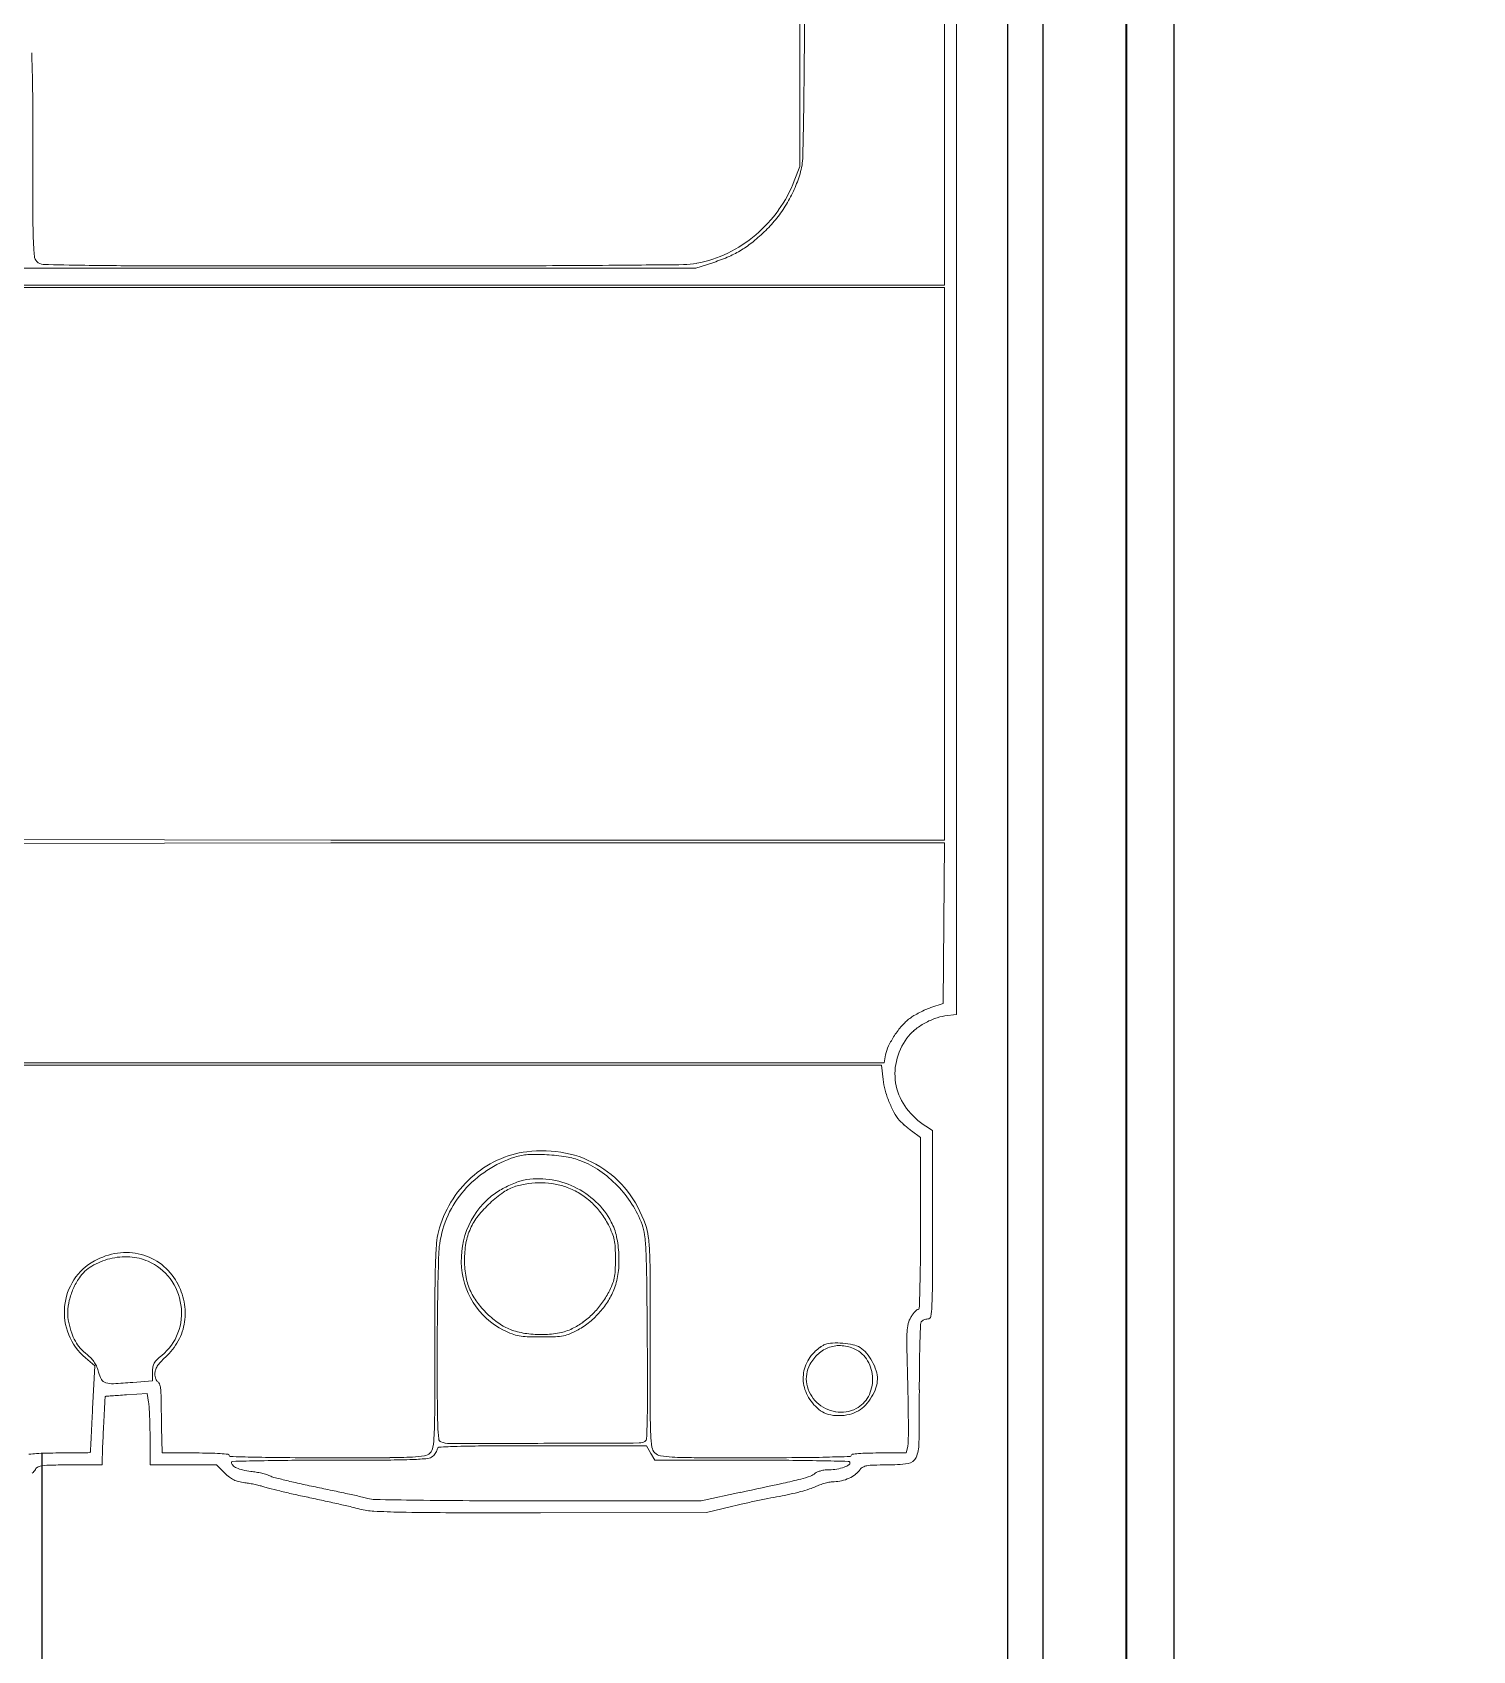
# Model space of a CAD drawing. Header units: millimetres. Extents: x 37984 to 70752, y 14140 to 37584.
# Drawn here: x 39846.5 to 39907.3, y 16538 to 16606.3 of the extents above; entities that cross this region are included whole.
import ezdxf

# ---------------------------------------------------------------- set-up
doc = ezdxf.new("R2010")
doc.units = ezdxf.units.MM
doc.set_wipeout_variables(frame=1)
doc.layers.add('! NO PLOT !', color=7, linetype='Continuous', true_color=0xff75dd, plot=False)
doc.layers.add('000-PI-Oprema', color=30, linetype='Continuous', lineweight=5)
doc.layers.add('000-PI-ORMAR', color=2, linetype='Continuous')

# ---------------------------------------------------------------- blocks, each defined once
blk = doc.blocks.new('poveznica montaznih ploca 2100mm')
at = {"layer": '! NO PLOT !'}
blk.add_line((59477.536, 55740.766), (59477.536, 53837.739), dxfattribs=at)
blk = doc.blocks.new('C10F3TM')
at = {"layer": '000-PI-Oprema'}
for p, q in [((44838.1, 8659.886), (44838.1, 8719.722)), ((44837.595, 8711.943), (44837.595, 8690.675)), ((44837.595, 8690.574), (44837.595, 8678.905)), ((44837.595, 8678.905), (44837.595, 8667.236)), ((44837.598, 8667.135), (44837.571, 8663.743)), ((44837.571, 8663.743), (44837.545, 8660.351)), ((44837.545, 8660.351), (44837.023, 8660.175)), ((44837.613, 8659.822), (44838.1, 8659.886)), ((44837.09, 8654.988), (44836.812, 8655.164)), ((44836.585, 8654.684), (44836.585, 8651.059)), ((44837.09, 8651.008), (44837.09, 8654.988)), ((44800.671, 8640.866), (44802.032, 8640.866)), ((44804.052, 8640.866), (44805.457, 8640.866)), ((44805.457, 8640.866), (44806.861, 8640.866)), ((44806.861, 8640.866), (44807.206, 8640.522)), ((44827.317, 8639.351), (44820.458, 8639.351)), ((44828.996, 8639.71), (44827.317, 8639.351)), ((44820.54, 8638.849), (44827.543, 8638.856)), ((44827.543, 8638.856), (44828.549, 8639.102))]:
    blk.add_line(p, q, dxfattribs=at)
for centre, radius, start, end in [((44838.666, 8655.849), 4.632, 113.81267, 117.25543), ((44837.898, 8657.588), 2.731, 108.69972, 113.81263), ((44837.861, 8657.958), 1.88, 97.55639, 111.23062), ((44838.38, 8656.621), 3.315, 111.23064, 120.17478), ((44625.002, 8651.059), 211.583, 359.56978, 359.99995), ((43956.064, 8651.009), 881.026, 359.832881, 359.999955), ((44782.717, 8649.874), 53.863, 358.3801, 359.56977), ((44691.896, 8652.443), 144.721, 358.03526, 358.38018), ((44818.248, 8648.494), 18.838, 357.17859, 359.83287), ((44836.482, 8647.483), 0.0493, 270.00003, 358.03525), ((44833.509, 8647.742), 3.558, 350.11031, 357.1786), ((44837.083, 8646.659), 0.998, 130.83378, 137.21694), ((44836.482, 8647.354), 0.079, 89.99989, 130.83377), ((44980.294, 8641.912), 143.793, 178.05295, 178.36762), ((44836.79, 8646.791), 0.207, 147.0885, 178.05294), ((44836.771, 8646.803), 0.184, 126.263, 147.08843), ((44836.894, 8646.635), 0.392, 114.44397, 126.26299), ((44836.913, 8646.593), 0.438, 103.17379, 114.44394), ((44836.894, 8646.673), 0.356, 89.99999, 103.1738), ((44836.894, 8647.152), 0.123, 270.00002, 350.11025), ((44889.207, 8644.508), 52.669, 178.36765, 179.36162), ((44931.663, 8644.035), 95.129, 179.36155, 180.00006), ((44674.389, 8644.035), 162.146, 359.19647, 359.99999), ((44835.024, 8641.782), 1.495, 336.55793, 359.19651), ((44798.802, 8640.896), 0.463, 305.75172, 331.84502), ((44799.416, 8640.568), 0.233, 114.01602, 151.84509), ((44799.605, 8640.142), 0.699, 97.33993, 114.01605), ((44799.914, 8637.743), 3.118, 90.76767, 97.33999), ((44800.671, 8581.248), 59.618, 89.99998, 90.76774), ((44807.524, 8640.98), 0.0367, 91.32826, 180.00005), ((44807.666, 8640.98), 0.179, 180.00004, 226.1265), ((44807.954, 8641.279), 0.594, 226.12655, 245.00441), ((44808.223, 8641.856), 1.231, 245.0044, 257.69344), ((44808.7, 8644.042), 3.468, 257.69333, 263.55204), ((44832.734, 8639.253), 1.412, 97.42467, 104.52044), ((44832.724, 8639.335), 1.329, 89.99998, 97.42475), ((44832.724, 8642.697), 2.033, 270, 279.37363), ((44832.776, 8642.381), 1.712, 279.37363, 290.03464), ((44833.023, 8641.703), 0.991, 290.03467, 303.6904), ((44833.532, 8640.943), 0.0744, 31.71745, 88.69449), ((44833.531, 8640.942), 0.0762, 303.69039, 31.71753), ((44833.32, 8641.167), 0.87, 306.8077, 324.99157), ((44834.32, 8640.466), 0.352, 118.9786, 144.99159), ((44834.409, 8640.305), 0.535, 99.98694, 118.97861), ((44834.637, 8639.013), 1.847, 91.29069, 99.98699), ((44835.161, 8615.772), 25.094, 90, 91.29075), ((44835.161, 8647.106), 6.24, 270.00004, 278.3004), ((44808.704, 8642.02), 2.119, 225.00004, 232.02276), ((44808.019, 8641.142), 1.005, 232.02272, 244.28811), ((44808.03, 8641.166), 1.032, 244.28807, 256.36537), ((44808.334, 8642.418), 2.32, 256.36537, 262.95509), ((44807.519, 8635.821), 4.327, 80.09941, 82.95512), ((44807.257, 8634.324), 5.847, 77.82066, 80.09935), ((44807.904, 8636.996), 3.622, 79.94425, 83.55198), ((44807.363, 8634.812), 5.348, 75.51098, 77.82061), ((44807.816, 8636.505), 4.122, 76.66959, 79.94417), ((44808.303, 8638.45), 1.59, 69.81004, 75.51094), ((44807.926, 8636.968), 3.646, 73.35241, 76.6696), ((44808.735, 8639.674), 0.821, 63.32224, 73.35244), ((44809.498, 8641.191), 0.876, 243.32227, 255.55361), ((44818.821, 8677.384), 38.251, 255.55366, 256.36106), ((44817.289, 8671.068), 31.752, 256.36107, 257.52301), ((44820.633, 8686.182), 47.231, 257.52299, 258.38586), ((44719.779, 9150.254), 522.096, 282.07488, 282.2761), ((44826.275, 8660.836), 21.225, 282.27609, 284.32883), ((44830.196, 8645.486), 5.382, 284.32875, 288.87355), ((44831.748, 8640.946), 0.584, 288.87353, 312.14469), ((44832.35, 8640.281), 0.313, 111.96136, 132.14475), ((44832.996, 8638.172), 1.969, 109.61701, 115.78742), ((44832.68, 8639.461), 1.197, 104.52035, 111.96138), ((44833.295, 8637.333), 2.86, 104.95236, 109.61697), ((44833.242, 8637.533), 2.654, 100.20199, 104.95227), ((44832.943, 8639.194), 0.965, 90.09906, 100.20201), ((44832.939, 8641.505), 1.345, 270.09907, 283.53373), ((44832.864, 8641.819), 1.668, 283.53374, 294.96645), ((44832.916, 8641.706), 1.544, 294.96647, 306.80767), ((44809.496, 8641.694), 1.867, 249.81006, 256.07368), ((44820.164, 8684.717), 46.192, 256.07369, 256.68514), ((44819.561, 8682.17), 43.575, 256.6852, 257.45846), ((44823.061, 8697.902), 59.692, 257.45841, 258.06918), ((44790.387, 8543.268), 98.356, 77.68464, 78.06921), ((44786.322, 8519.241), 123.199, 78.05189, 78.38581), ((44790.404, 8543.344), 98.279, 77.29995, 77.68475), ((44793.118, 8551.358), 90.371, 77.63058, 78.05182), ((44792.007, 8546.289), 95.56, 77.29643, 77.63058), ((44812.157, 8635.675), 3.932, 73.9165, 77.29648), ((44813.574, 8640.592), 1.186, 253.91648, 268.95334), ((44821.318, 9064.414), 425.079, 268.95331, 269.19166), ((44818.543, 8867.76), 228.405, 269.19156, 269.74893), ((44820.458, 9304.363), 665.012, 269.748846, 270.000031), ((44839.862, 8590.534), 49.871, 101.90446, 102.56611), ((44839.968, 8590.03), 50.386, 101.24398, 101.90449), ((44835.211, 8613.961), 25.987, 100.15996, 101.24399), ((44828.776, 8649.865), 10.49, 280.15996, 282.62564), ((44828.66, 8650.385), 11.022, 282.62565, 285.00151), ((44828.992, 8649.145), 9.738, 285.00149, 287.37139), ((44831.375, 8641.529), 1.758, 287.37141, 295.78736), ((44792.703, 8553.542), 87.825, 76.92416, 77.30002), ((44809.599, 8626.287), 13.143, 75.39601, 76.92418), ((44813.66, 8641.876), 2.966, 255.39603, 266.8788), ((44815.318, 8672.277), 33.412, 266.87885, 268.82434), ((44816.709, 8740.056), 101.205, 268.82436, 269.90609), ((44819.093, 10195.459), 1556.611, 269.906132, 270.053268), ((44834.072, 8616.508), 23.259, 102.56617, 103.7366)]:
    blk.add_arc(centre, radius, start, end, dxfattribs=at)
at = {"ltscale": 0.25}
blk.add_wipeout([(44735.199, 8798.188), (44835.975, 8798.188), (44835.975, 8641.371), (44735.199, 8641.371)], dxfattribs=at).dxf.layer = '000-PI-Oprema'
at = {"layer": '000-PI-Oprema'}
for p, q in [((44831.51, 8714.608), (44831.483, 8695.676)), ((44831.483, 8695.676), (44831.255, 8695.078)), ((44785.766, 8691.382), (44806.434, 8691.382)), ((44806.434, 8691.382), (44827.103, 8691.382)), ((44827.103, 8691.382), (44827.855, 8691.635)), ((44785.681, 8690.574), (44837.595, 8690.574)), ((44811.68, 8690.675), (44785.766, 8690.675)), ((44837.595, 8690.675), (44811.68, 8690.675)), ((44811.68, 8667.236), (44785.412, 8667.286)), ((44785.412, 8667.084), (44811.682, 8667.135)), ((44837.595, 8667.236), (44811.68, 8667.236)), ((44811.682, 8667.135), (44837.598, 8667.135)), ((44804.197, 8657.84), (44773.348, 8657.84)), ((44773.381, 8657.739), (44804.16, 8657.739)), ((44804.16, 8657.739), (44834.94, 8657.739)), ((44835.047, 8657.84), (44804.197, 8657.84)), ((44834.94, 8657.739), (44835.003, 8657.132)), ((44835.11, 8658.175), (44835.047, 8657.84)), ((44836.206, 8654.969), (44836.585, 8654.684)), ((44801.319, 8645.391), (44801.724, 8645.044)), ((44801.724, 8645.044), (44801.628, 8643.233)), ((44804.154, 8644.799), (44804.154, 8644.421)), ((44804.154, 8644.421), (44803.318, 8644.351)), ((44803.055, 8643.827), (44803.927, 8643.886)), ((44803.927, 8643.886), (44803.989, 8643.513)), ((44804.558, 8641.371), (44804.539, 8642.457)), ((44804.051, 8642.003), (44804.052, 8640.866)), ((44805.972, 8641.371), (44804.558, 8641.371)), ((44820.597, 8641.674), (44825.017, 8641.673)), ((44825.017, 8641.673), (44825.189, 8641.371)), ((44825.189, 8641.371), (44825.361, 8641.068)), ((44835.975, 8641.371), (44834.815, 8641.371)), ((44836.043, 8641.642), (44835.975, 8641.371)), ((44802.032, 8640.866), (44802.035, 8641.195)), ((44825.361, 8641.068), (44829.451, 8641.068))]:
    blk.add_line(p, q, dxfattribs=at)
for centre, radius, start, end in [((44314.481, 8704.928), 517.218, 359.30295, 359.79593), ((44719.143, 8697.549), 79.964, 1.43155, 2.09939), ((44736.11, 8697.972), 62.991, 0.24355, 1.43163), ((44433.417, 8696.686), 365.688, 359.9202, 0.24358), ((44625.777, 8701.141), 205.899, 358.59862, 359.30289), ((45502.02, 8695.197), 702.917, 179.920201, 180.128299), ((44828.827, 8696.174), 2.788, 343.31506, 358.59859), ((44826.32, 8696.925), 5.405, 335.87636, 343.31509), ((44826.176, 8697.013), 5.435, 324.34137, 339.15048), ((44825.999, 8697.069), 5.757, 328.78158, 335.87642), ((44826.023, 8697.055), 5.729, 321.6698, 328.78159), ((44831.515, 8693.696), 32.41, 180.12827, 182.0733), ((44825.854, 8697.243), 5.831, 310.29238, 324.34133), ((44826.379, 8696.773), 5.275, 314.10355, 321.6698), ((44825.923, 8697.162), 5.724, 296.10866, 310.29231), ((44823.842, 8699.391), 8.92, 309.4896, 314.10358), ((44809.862, 8692.912), 10.742, 182.07323, 185.42135), ((44799.559, 8691.934), 0.393, 185.42128, 222.14475), ((44826.24, 8696.517), 5.005, 280.42333, 296.10861), ((44825.322, 8699.181), 7.96, 288.55631, 293.55492), ((44826.817, 8695.752), 4.219, 293.5549, 301.59433), ((44826.748, 8695.864), 4.35, 301.59438, 309.48959), ((44799.551, 8691.927), 0.383, 222.14469, 268.47859), ((44803.138, 8826.968), 135.471, 268.4786, 269.21978), ((44804.558, 8931.299), 239.812, 269.21984, 269.94979), ((44812.988, 18557.951), 9866.467, 269.9498267, 270.0000178), ((44812.994, 11889.491), 3198.007, 269.999951, 270.111105), ((44817.794, 9413.976), 722.488, 270.111082, 270.446376), ((44814.787, 9799.901), 1108.425, 270.44642, 270.609598), ((44826.544, 8694.859), 3.321, 270.60957, 280.42338), ((44837.272, 8658.215), 1.886, 120.72743, 127.3341), ((44838.587, 8656.001), 4.461, 117.25549, 120.72735), ((44838.797, 8656.8), 3.972, 138.98339, 146.50568), ((44837.471, 8657.953), 2.214, 127.33415, 138.98334), ((44837.29, 8657.977), 1.573, 129.18939, 144.65817), ((44838.342, 8656.686), 3.239, 120.17481, 129.18943), ((44836.581, 8657.9), 1.496, 154.1031, 169.37476), ((44838.663, 8656.889), 3.811, 146.50569, 154.10308), ((44838.274, 8657.279), 2.78, 144.65812, 166.99141), ((44837.868, 8657.373), 2.363, 166.99141, 192.21586), ((44837.666, 8657.41), 2.677, 185.96693, 195.53733), ((44839.444, 8657.905), 4.522, 195.53738, 201.99978), ((44837.952, 8657.391), 2.449, 192.2159, 216.92059), ((44839.337, 8657.861), 4.407, 201.99984, 208.51537), ((44837.37, 8656.793), 2.169, 208.51536, 219.58957), ((44838.474, 8657.784), 3.103, 216.92059, 237.611), ((44836.338, 8655.94), 0.83, 219.58949, 227.03372), ((44839.216, 8659.029), 5.052, 227.03365, 228.99151), ((44839.643, 8659.521), 5.703, 228.99149, 230.97112), ((44839.576, 8659.438), 5.597, 230.97104, 232.97886), ((44820.61, 8649.676), 4.474, 115.06772, 132.10742), ((44821.103, 8648.939), 5.193, 108.44831, 123.01685), ((44820.477, 8649.963), 4.158, 97.06562, 115.06774), ((44820.097, 8651.956), 2.013, 92.51012, 108.44836), ((44820.602, 8648.952), 5.177, 78.94099, 97.06564), ((44820.361, 8645.934), 8.041, 86.81663, 92.5102), ((44820.356, 8645.85), 8.124, 81.03862, 86.8167), ((44820.754, 8649.73), 4.384, 58.41114, 78.94105), ((44821.146, 8650.858), 3.054, 69.04529, 81.03871), ((44820.878, 8650.157), 3.805, 55.27884, 69.04534), ((44820.703, 8649.574), 4.612, 132.10739, 148.87151), ((44820.766, 8649.458), 4.574, 123.0168, 139.04033), ((44820.469, 8649.742), 3.209, 82.28826, 101.62177), ((44820.252, 8649.254), 4.903, 43.89602, 55.27888), ((44820.785, 8649.78), 4.325, 37.72376, 58.41121), ((44820.626, 8649.58), 4.389, 139.04024, 155.42841), ((44820.527, 8649.626), 3.308, 120.95272, 151.96172), ((44821.744, 8648.355), 4.885, 124.52339, 133.06773), ((44820.63, 8649.452), 3.51, 116.41444, 120.95282), ((44820.042, 8650.83), 1.881, 107.09879, 124.52339), ((44821.317, 8648.071), 5.052, 112.96025, 116.41446), ((44821.171, 8648.415), 4.678, 109.45177, 112.96029), ((44820.445, 8649.519), 3.253, 97.40709, 107.09874), ((44820.144, 8651.323), 1.594, 101.62182, 109.45179), ((44820.519, 8648.953), 3.823, 88.82156, 97.4071), ((44820.521, 8649.048), 3.728, 80.13354, 88.82161), ((44820.417, 8649.356), 3.598, 64.54599, 82.2882), ((44820.672, 8649.92), 2.843, 69.48676, 80.13359), ((44820.63, 8649.807), 2.963, 58.16815, 69.48678), ((44820.419, 8649.36), 3.594, 46.79208, 64.54591), ((44820.452, 8649.521), 3.301, 47.7292, 58.16814), ((44820.133, 8649.14), 5.068, 32.69637, 43.89611), ((44820.3, 8649.405), 4.937, 18.99135, 37.72375), ((44820.778, 8649.529), 4.699, 148.87146, 165.40076), ((44821.84, 8648.253), 5.024, 133.06773, 141.5608), ((44820.404, 8649.467), 3.373, 37.40407, 47.72911), ((44820.693, 8649.652), 3.193, 27.39098, 46.79206), ((44820.622, 8649.454), 4.487, 20.42507, 32.6964), ((44820.639, 8649.573), 4.403, 155.42836, 171.77549), ((44820.719, 8649.523), 3.525, 151.96166, 181.52575), ((44819.857, 8649.827), 2.493, 141.56084, 155.9075), ((44820.474, 8649.521), 3.284, 26.87065, 37.40404), ((44819.084, 8648.817), 4.842, 22.24087, 26.87065), ((44821.33, 8649.982), 2.475, 12.27293, 27.39103), ((44823.024, 8650.348), 1.924, 6.93485, 20.42501), ((44822.505, 8650.164), 2.606, 7.73393, 18.99128), ((44834.529, 8648.827), 18.433, 175.65013, 178.17746), ((44818.909, 8650.016), 2.769, 165.40076, 175.65009), ((44821.432, 8649.513), 4.103, 170.03452, 180.19739), ((44819.994, 8649.765), 2.644, 155.9075, 170.03453), ((44822.094, 8650.048), 1.591, 11.62425, 22.24089), ((44821.669, 8649.96), 2.024, 2.53991, 11.62433), ((44819.301, 8649.541), 4.551, 2.69015, 12.27289), ((44816.054, 8649.501), 8.945, 2.62076, 6.93485), ((44818.241, 8649.585), 6.909, 2.29726, 7.73384), ((44802.99, 8646.947), 2.702, 103.63239, 121.08616), ((44803.111, 8646.885), 2.954, 98.33825, 118.53164), ((44803.031, 8646.781), 2.873, 86.71511, 103.6324), ((44803.046, 8647.334), 2.499, 75.45004, 98.33825), ((44803.066, 8647.396), 2.257, 66.44372, 86.7151), ((44803.075, 8647.45), 2.38, 51.91189, 75.45), ((44937.347, 8645.821), 121.169, 178.14106, 178.68927), ((44820.324, 8649.619), 4.085, 171.77554, 178.14107), ((44812.831, 8649.573), 10.871, 357.33773, 359.90539), ((44812.935, 8649.573), 10.767, 359.90541, 2.53999), ((44819.216, 8649.537), 4.637, 353.17559, 2.69016), ((44791.755, 8648.389), 33.27, 0.6505, 2.62074), ((44795.416, 8648.669), 29.753, 0.14319, 2.29722), ((44802.846, 8647.372), 2.399, 118.53159, 146.99262), ((44802.482, 8647.791), 1.717, 121.08611, 145.6023), ((44803.044, 8647.345), 2.313, 36.79044, 66.44378), ((44802.991, 8647.341), 2.518, 29.34572, 51.9119), ((44864.194, 8647.883), 48.113, 178.17744, 179.6992), ((44820.634, 8649.521), 3.441, 181.52577, 211.51935), ((44821.346, 8649.512), 4.018, 180.19739, 190.44879), ((44821.617, 8649.164), 2.075, 348.58093, 357.33765), ((44821.027, 8649.32), 2.813, 339.34069, 353.17568), ((44802.923, 8647.322), 2.491, 146.99254, 174.6652), ((44803.34, 8647.17), 2.774, 155.88099, 166.59025), ((44803.483, 8647.106), 2.93, 145.6023, 155.88091), ((44802.944, 8647.27), 2.438, 8.28325, 36.79054), ((44802.73, 8647.195), 2.817, 11.37391, 29.34573), ((44926.016, 8646.08), 109.835, 178.6892, 179.41112), ((44819.669, 8649.203), 2.312, 190.44879, 205.95454), ((44820.296, 8649.508), 3.01, 205.95451, 217.5054), ((44820.049, 8649.93), 3.806, 323.76095, 332.33504), ((44820.766, 8649.419), 3.092, 328.58067, 339.3407), ((44820.147, 8649.879), 3.697, 332.33508, 337.82869), ((44822.177, 8649.051), 1.504, 337.82869, 348.58094), ((44204.648, 8641.723), 620.415, 0.41625, 0.650475), ((44046.961, 8646.798), 778.21, 359.94084, 0.143208), ((44802.972, 8647.318), 2.54, 174.66516, 202.02495), ((44803.07, 8647.234), 2.496, 166.59023, 177.87387), ((44802.988, 8647.276), 2.393, 339.46122, 8.28324), ((44803.1, 8647.269), 2.44, 351.35447, 11.37388), ((45252.098, 8645.846), 436.023, 179.69911, 180.00003), ((44820.355, 8649.35), 3.113, 211.51942, 243.84617), ((44821.071, 8650.103), 3.986, 217.5054, 226.8621), ((44820.151, 8649.855), 3.68, 314.96715, 323.76095), ((44820.397, 8649.644), 3.524, 318.82543, 328.58067), ((44802.319, 8647.262), 1.745, 177.87381, 192.63156), ((44804.94, 8647.849), 4.43, 192.63158, 198.64969), ((44803.129, 8647.265), 2.41, 331.19654, 351.35446), ((44970.771, 8645.62), 154.593, 179.4111, 179.96985), ((44820.929, 8649.952), 3.779, 226.86213, 236.43503), ((44820.041, 8648.613), 2.173, 236.43511, 250.92261), ((44820.553, 8649.347), 3.031, 295.90885, 305.96261), ((44820.498, 8649.504), 3.353, 298.98163, 309.15045), ((44820.271, 8649.735), 3.511, 305.96263, 314.96718), ((44820.353, 8649.683), 3.583, 309.15052, 318.82546), ((44837.975, 8646.38), 1.962, 166.72672, 177.2082), ((44836.976, 8646.616), 0.935, 148.48138, 166.72674), ((44837.711, 8646.165), 1.797, 143.64859, 148.48134), ((44837.252, 8646.503), 1.227, 137.21686, 143.64857), ((44802.966, 8647.315), 2.533, 202.02499, 229.43765), ((44802.571, 8647.05), 1.93, 198.64975, 209.84925), ((44803.167, 8647.209), 2.202, 308.78615, 339.46116), ((44820.883, 8650.426), 4.312, 243.84617, 249.02964), ((44820.392, 8649.627), 3.246, 250.92263, 262.37751), ((44819.915, 8647.899), 1.606, 249.0296, 259.86463), ((44820.064, 8648.735), 2.455, 259.8646, 268.07753), ((44820.556, 8650.854), 4.484, 262.37743, 271.36802), ((44820.571, 8663.844), 17.573, 268.07762, 269.99996), ((44820.571, 8665.944), 19.673, 270.00003, 271.7647), ((44820.563, 8650.58), 4.209, 271.36797, 280.58784), ((44821.113, 8648.37), 2.09, 271.76469, 280.93353), ((44820.944, 8648.541), 2.135, 280.58784, 295.90879), ((44821.265, 8647.582), 1.288, 280.9335, 293.60494), ((44820.151, 8650.13), 4.068, 293.60496, 298.98152), ((44346.698, 8642.755), 478.361, 0.14833, 0.41625), ((44844.762, 8646.049), 8.757, 177.20819, 181.20703), ((44802.358, 8646.927), 1.684, 209.84927, 221.98531), ((44803.115, 8647.609), 2.703, 221.98536, 230.50178), ((44800.193, 8644.065), 1.89, 43.10607, 50.50176), ((44806.52, 8643.038), 3.149, 128.78612, 133.8381), ((44802.878, 8647.403), 2.697, 312.66884, 331.19656), ((43897.946, 8645.846), 918.13, 359.829236, 359.999977), ((45344.59, 8645.423), 528.411, 179.96986, 180.20913), ((45830.588, 8644.957), 1005.419, 179.94088, 180.102912), ((44833.25, 8644.468), 1.632, 132.15153, 157.54103), ((44833.412, 8644.293), 1.704, 131.91934, 151.37663), ((44833.495, 8644.197), 1.997, 128.32384, 132.15153), ((44833.633, 8644.023), 2.219, 124.78694, 128.32387), ((44833.178, 8644.554), 1.353, 108.79153, 131.91932), ((44833.481, 8644.241), 1.953, 121.20281, 124.78694), ((44832.689, 8645.549), 0.425, 110.08017, 121.20286), ((44832.925, 8644.905), 1.11, 92.87341, 110.08016), ((44833.166, 8644.589), 1.317, 85.29768, 108.79157), ((44833.031, 8642.791), 3.227, 85.11076, 92.87343), ((44833.146, 8644.346), 1.56, 64.61416, 85.29775), ((44833.032, 8642.81), 3.208, 77.36567, 85.11072), ((44833.52, 8644.984), 0.98, 58.62802, 77.36565), ((44833.289, 8644.648), 1.226, 30.02843, 64.6142), ((44833.447, 8644.864), 1.12, 40.16135, 58.62805), ((44832.669, 8644.208), 2.137, 28.7735, 40.16139), ((45074.645, 8650.893), 238.691, 181.20702, 181.57211), ((44800.661, 8644.502), 1.25, 33.02315, 43.10597), ((44800.73, 8644.547), 1.167, 22.5487, 33.0231), ((44800.486, 8644.446), 1.432, 13.56316, 22.54872), ((44802.968, 8645.045), 1.122, 193.56317, 210.26778), ((44805.432, 8644.799), 1.278, 170.46941, 179.99999), ((44804.638, 8644.932), 0.474, 150.47183, 170.4694), ((44804.775, 8644.854), 0.631, 133.83808, 150.4718), ((44804.779, 8644.712), 0.524, 162.08056, 179.99999), ((44804.938, 8644.66), 0.691, 147.5162, 162.08063), ((44805.36, 8644.392), 1.192, 136.88674, 147.51619), ((44807.501, 8642.387), 4.125, 132.66887, 136.88674), ((44833.115, 8644.524), 1.485, 157.54096, 184.78643), ((44833.02, 8644.508), 1.257, 151.37667, 190.62652), ((44832.999, 8644.48), 1.562, 1.17775, 30.02842), ((44832.652, 8644.199), 2.157, 17.42495, 28.77352), ((44833.575, 8644.488), 1.19, 359.71352, 17.42497), ((44802.27, 8644.637), 0.314, 210.26769, 253.34955), ((44802.461, 8645.273), 0.978, 253.34955, 272.87942), ((44801.271, 8668.917), 24.652, 272.87947, 274.76171), ((44804.98, 8644.712), 0.725, 180.00006, 189.12405), ((44804.802, 8644.683), 0.545, 189.12409, 200.4338), ((44804.652, 8644.628), 0.385, 200.43392, 213.59151), ((44804.408, 8644.465), 0.0925, 213.59154, 251.5651), ((44804.352, 8644.298), 0.0845, 26.93273, 71.56503), ((44803.859, 8644.047), 0.638, 16.87435, 26.93269), ((44803.611, 8643.972), 0.897, 7.88774, 16.87422), ((44803.18, 8643.912), 1.332, 1.20416, 7.88776), ((44833.21, 8644.532), 1.58, 184.78642, 211.05864), ((44833.188, 8644.539), 1.428, 190.62655, 226.28877), ((44833.007, 8644.48), 1.554, 332.2386, 1.17769), ((44832.707, 8644.825), 2.115, 329.03655, 340.67134), ((44833.67, 8644.488), 1.095, 340.67132, 359.71352), ((44753.321, 8642.074), 82.754, 0.9132, 1.5721), ((47742.644, 8487.611), 2944.63, 176.960893, 176.982437), ((44802.196, 8643.726), 0.0409, 130.07778, 176.96084), ((44802.184, 8643.74), 0.0219, 94.57214, 130.07799), ((44824.98, 8358.665), 286.008, 94.52105, 94.57192), ((44805.551, 8604.377), 39.528, 94.10761, 94.52106), ((44808.15, 8568.186), 75.812, 93.85365, 94.10759), ((44801.927, 8643.172), 2.089, 3.52397, 9.38817), ((44707.228, 8641.895), 97.305, 1.07465, 1.20414), ((44034.043, 8629.267), 770.609, 1.046457, 1.074646), ((44842.323, 8643.59), 26.141, 180.20914, 182.33842), ((44777.693, 8643.871), 47.364, 358.68472, 0.14827), ((44833.529, 8644.724), 1.954, 211.05863, 233.46933), ((44833.245, 8644.599), 1.51, 226.28883, 260.74735), ((44833.311, 8644.32), 1.21, 297.34439, 332.23855), ((44833.327, 8644.244), 1.266, 300.28632, 317.50401), ((44832.667, 8644.85), 2.162, 317.5041, 329.03648), ((44784.376, 8642.569), 51.695, 359.97581, 0.91316), ((41637.316, 8811.313), 3168.772, 356.946841, 356.959446), ((44784.707, 8642.111), 19.342, 2.3819, 3.52391), ((44782.754, 8642.03), 21.297, 1.17115, 2.38192), ((43947.89, 8627.694), 856.776, 1.017074, 1.046409), ((43900.313, 8626.85), 904.361, 0.988883, 1.017073), ((44792.818, 8643.179), 23.253, 357.41443, 359.82924), ((44781.855, 8643.775), 43.201, 357.63068, 358.68469), ((44849.583, 8643.195), 24.412, 180.10299, 182.46211), ((44832.913, 8643.893), 0.919, 233.46931, 256.34799), ((44833.134, 8644.803), 1.856, 256.34796, 269.86895), ((44833.226, 8644.483), 1.394, 260.74738, 297.34443), ((44833.135, 8644.937), 1.99, 269.86894, 282.98199), ((44833.273, 8644.338), 1.374, 282.98201, 300.28629), ((43161.927, 8729.994), 1641.994, 356.926186, 356.946813), ((45005.856, 8631.881), 204.042, 176.98236, 177.25715), ((44780.287, 8641.98), 23.764, 0.05602, 1.17121), ((44811.294, 8642.345), 4.759, 351.14741, 357.41446), ((44826.984, 8642.964), 10.79, 182.33847, 185.32501), ((44830.126, 8642.359), 4.937, 182.46216, 188.63715), ((44759.331, 8642.58), 76.741, 359.44346, 359.97585), ((44799.981, 8631.882), 9.491, 94.39871, 96.30158), ((44799.85, 8633.585), 7.782, 91.35076, 94.39871), ((44800.213, 8618.193), 23.178, 89.99998, 91.35077), ((44800.213, 8711.266), 69.895, 269.99999, 270.41297), ((44800.462, 8676.799), 35.427, 270.41299, 271.09962), ((44796.165, 8900.597), 259.266, 271.09974, 271.18294), ((44801.518, 8641.398), 0.0114, 271.18315, 354.54647), ((44801.037, 8641.444), 0.494, 354.54633, 356.92448), ((28259.283, 9530.259), 16566.11, 356.9243607, 356.9261941), ((44813.738, 8641.085), 11.703, 177.25713, 179.46226), ((44805.972, 8614.039), 27.332, 88.7608, 89.99998), ((44806.369, 8632.409), 8.958, 85.91442, 88.76073), ((44806.186, 8629.838), 11.536, 84.22738, 85.91437), ((44815.565, 8641.68), 0.436, 279.1609, 315.00003), ((44815.565, 8641.68), 0.436, 315.00001, 351.14745), ((44815.503, 8641.771), 0.725, 320.47847, 328.6344), ((44815.607, 8641.708), 0.604, 328.63426, 337.29806), ((44816.011, 8641.539), 0.165, 337.29807, 359.99998), ((44816.255, 8641.539), 0.0788, 92.85186, 180), ((44816.39, 8641.976), 0.149, 185.32508, 249.00636), ((44818.255, 8601.4), 40.267, 91.75268, 92.85183), ((44816.696, 8642.775), 1.005, 249.00635, 270.07587), ((44813.399, 11135.007), 2493.239, 270.075809, 270.167253), ((44818.413, 8596.225), 45.445, 90.23226, 91.75264), ((44820.515, 8077.921), 563.753, 89.99167, 90.23231), ((44809.861, 12347.769), 3706.006, 270.167207, 270.229545), ((44824.707, 8642.239), 0.446, 270.22949, 302.38706), ((44824.861, 8641.996), 0.158, 302.38708, 357.63062), ((44825.68, 8641.683), 0.439, 188.63715, 225.00004), ((44825.68, 8641.684), 0.44, 224.99996, 260.44294), ((44834.568, 8634.484), 6.886, 94.97795, 97.29354), ((44834.504, 8635.211), 6.156, 91.5638, 94.97792), ((44834.815, 8623.836), 17.535, 90.00004, 91.56374), ((44835.244, 8641.842), 0.823, 345.91067, 359.44354), ((44807.342, 8641.27), 0.045, 359.99996, 84.22739), ((44807.435, 8641.27), 0.0483, 180.00006, 268.3568), ((44814.21, 8877.452), 236.327, 268.35686, 268.60277), ((44822.069, 8013.694), 627.491, 91.221039, 91.328296), ((44810.21, 8713.462), 72.288, 268.60277, 269.61942), ((44810.813, 8541.821), 99.244, 90.44778, 91.22104), ((44811.529, 8911.94), 270.771, 269.61935, 270.00003), ((44811.647, 8435.062), 206.006, 89.99997, 90.44779), ((44811.528, 9496.817), 855.648, 270.000046, 270.177434), ((44811.647, 9270.577), 629.509, 270.000012, 270.221861), ((44813.965, 8672.038), 30.965, 270.22192, 272.20407), ((44814.11, 8663.142), 21.968, 270.17743, 272.66305), ((44814.923, 8645.66), 4.467, 272.663, 279.16089), ((44814.75, 8651.633), 10.545, 272.20413, 275.54699), ((44815.732, 8641.522), 0.387, 275.547, 312.14471), ((44815.519, 8641.758), 0.704, 312.14471, 320.47849), ((44826.296, 8645.339), 4.147, 260.44286, 267.25767), ((44827.091, 8661.954), 20.781, 267.25765, 269.81821), ((44829.614, 9457.127), 815.958, 269.818237, 269.999979), ((44829.452, 8442.058), 199.01, 89.54741, 90.00004), ((44829.614, 8898.391), 257.222, 269.99997, 270.39072), ((44830.209, 8537.891), 103.174, 88.80746, 89.54749), ((44830.898, 8710.037), 68.864, 270.39069, 271.43209), ((44819.924, 8043.82), 597.352, 88.694477, 88.807464), ((44827.126, 8860.939), 219.812, 271.43206, 271.68989), ((44833.607, 8641.27), 0.0482, 271.68985, 359.99995), ((44833.699, 8641.27), 0.0442, 97.29359, 180.00001), ((44835.999, 8641.359), 0.432, 278.30043, 336.558)]:
    blk.add_arc(centre, radius, start, end, dxfattribs=at)
blk = doc.blocks.new('800mm bez ploce')
at = {"layer": '000-PI-ORMAR'}
for p, q in [((47920.01, 47274.566), (47920.01, 45290.066)), ((47921.51, 47274.566), (47921.51, 45290.066)), ((47921.522, 45290.066), (47921.522, 47274.566))]:
    blk.add_line(p, q, dxfattribs=at)

msp = doc.modelspace()

# ---------------------------------------------------------------- block references
at = {"layer": '! NO PLOT !'}
msp.add_blockref('poveznica montaznih ploca 2100mm', (-19630.642, -39031.862), dxfattribs=at)

# ---------------------------------------------------------------- next in the draw order: block references
at = {"layer": '000-PI-Oprema'}
msp.add_blockref('C10F3TM', (-4952.584, 7904.981), dxfattribs=at)

# ---------------------------------------------------------------- next in the draw order: wipeouts: each hides what was drawn before it
msp.add_wipeout([(39892.684, 16761.473), (40283.172, 16761.473), (40282.684, 14778.973), (39892.672, 14776.973)]).dxf.layer = '000-PI-ORMAR'

# ---------------------------------------------------------------- next in the draw order: linework, layer by layer
at = {"layer": '! NO PLOT !'}
for p, q in [((39892.696, 16761.404), (39892.696, 14776.904)), ((39892.696, 14776.904), (39892.696, 16761.404)), ((39892.684, 14789.904), (39892.684, 16740.766))]:
    msp.add_line(p, q, dxfattribs=at)
at = {"layer": '000-PI-ORMAR'}
for p, q in [((39892.696, 16761.404), (39892.696, 14776.904)), ((39894.696, 16759.404), (39894.696, 14778.904))]:
    msp.add_line(p, q, dxfattribs=at)

# ---------------------------------------------------------------- next in the draw order: block references
at = {"layer": '000-PI-Oprema', "ltscale": 0.25}
msp.add_blockref('800mm bez ploce', (-8032.339, -30513.162), dxfattribs=at)

doc.saveas('drawing.dxf')
